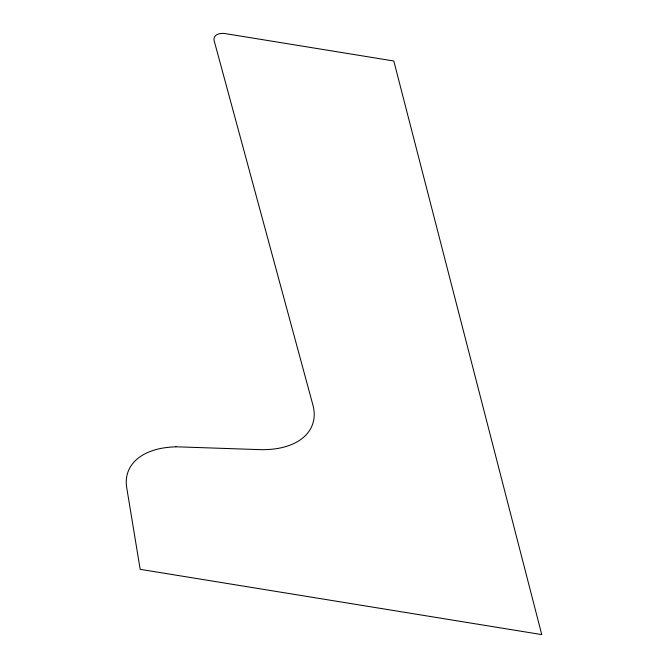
<?xml version="1.0" encoding="UTF-8"?>
<svg xmlns="http://www.w3.org/2000/svg" width="668" height="668" viewBox="0 0 668 668"><rect width="100%" height="100%" fill="white"/><g stroke="black" fill="none" stroke-linecap="round" stroke-linejoin="round"><path stroke-width="1" d="M175.96 446.783L171.743 447.051A81.546 48.163 20.6 0 0 126.72 487.673L140.18 569.328L541.748 634.6L393.794 60.988L225.584 33.65A13.594 8.024 20.6 0 0 214.194 40.84L312.9 404.983A81.546 48.163 20.6 0 1 259.201 449.614L175.96 446.783"/></g></svg>
